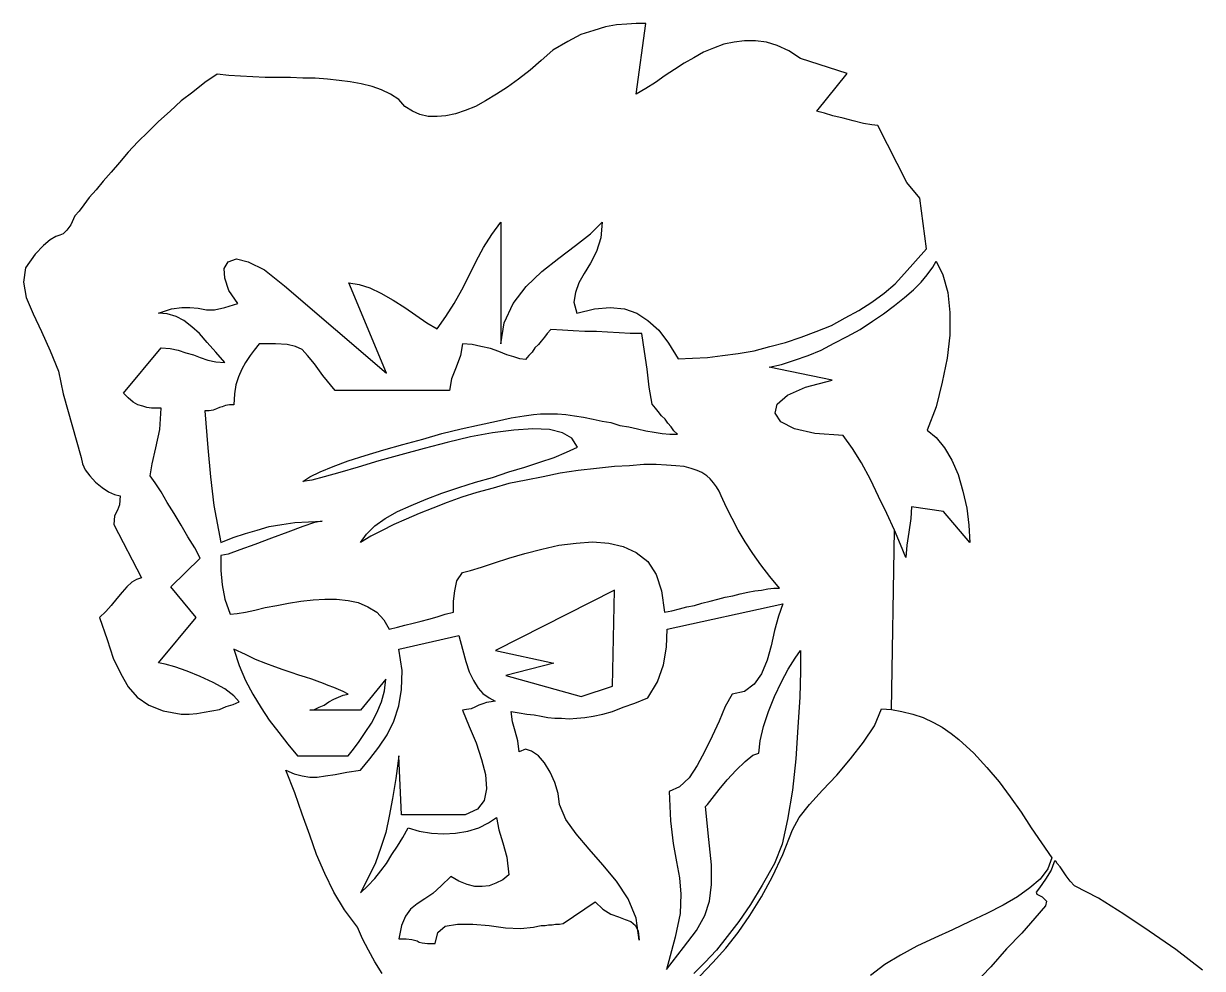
# Model space of a CAD drawing. Header units: millimetres. Extents: x -1621.3 to -1620.64, y 1857.51 to 1859.27.
# Drawn here: x -1621.071 to -1620.7361, y 1858.9998 to 1859.2683 of the extents above; entities that cross this region are included whole.
import ezdxf

# ---------------------------------------------------------------- set-up
doc = ezdxf.new("R2010")
doc.units = ezdxf.units.MM
doc.header["$LTSCALE"] = 10
doc.layers.add('Humanos', color=2, linetype='Continuous')

msp = doc.modelspace()

# ---------------------------------------------------------------- linework, layer by layer
at = {"layer": 'Humanos'}
for p, q in [((-1620.82439, 1859.07338), (-1620.8236, 1859.12433)), ((-1620.90311, 1859.10729), (-1620.93692, 1859.09009)), ((-1620.90371, 1859.08002), (-1620.90311, 1859.10729)), ((-1620.93692, 1859.09009), (-1620.92031, 1859.08654)), ((-1620.92031, 1859.08654), (-1620.93396, 1859.08298)), ((-1620.93396, 1859.08298), (-1620.9126, 1859.07705)), ((-1620.9126, 1859.07705), (-1620.90371, 1859.08002))]:
    msp.add_line(p, q, dxfattribs=at)
for points in [[(-1620.88507, 1859.17296), (-1620.88098, 1859.17315), (-1620.8767, 1859.17334), (-1620.87242, 1859.17393), (-1620.86795, 1859.17451), (-1620.86348, 1859.17529), (-1620.859, 1859.17646), (-1620.85453, 1859.17763), (-1620.85006, 1859.17918), (-1620.84578, 1859.18074), (-1620.8415, 1859.18249), (-1620.83761, 1859.18462), (-1620.83372, 1859.18677), (-1620.83003, 1859.1891), (-1620.82653, 1859.19163), (-1620.82341, 1859.19435), (-1620.82069, 1859.19727), (-1620.81447, 1859.20427), (-1620.81641, 1859.21866), (-1620.82011, 1859.22313), (-1620.82827, 1859.23927), (-1620.83003, 1859.23947), (-1620.83236, 1859.23986), (-1620.83528, 1859.24064), (-1620.83819, 1859.24142), (-1620.84111, 1859.242), (-1620.84344, 1859.24278), (-1620.84501, 1859.24317), (-1620.84559, 1859.24336), (-1620.83703, 1859.25406), (-1620.85026, 1859.25834), (-1620.85356, 1859.26048), (-1620.85687, 1859.26203), (-1620.85998, 1859.263), (-1620.86309, 1859.26339), (-1620.8662, 1859.26339), (-1620.86912, 1859.263), (-1620.87204, 1859.26242), (-1620.87496, 1859.26126), (-1620.87787, 1859.26009), (-1620.8806, 1859.25853), (-1620.88331, 1859.25698), (-1620.88604, 1859.25523), (-1620.88876, 1859.25347), (-1620.89149, 1859.25153), (-1620.89421, 1859.24978), (-1620.89693, 1859.24822), (-1620.89421, 1859.26826), (-1620.89693, 1859.26826), (-1620.89966, 1859.26806), (-1620.90257, 1859.26787), (-1620.90569, 1859.26729), (-1620.90899, 1859.26631), (-1620.91268, 1859.26514), (-1620.91638, 1859.2632), (-1620.92066, 1859.26068), (-1620.92396, 1859.25775), (-1620.92708, 1859.25503), (-1620.93039, 1859.2525), (-1620.93349, 1859.25017), (-1620.93661, 1859.24822), (-1620.93972, 1859.24628), (-1620.94263, 1859.24472), (-1620.94556, 1859.24355), (-1620.94827, 1859.24258), (-1620.951, 1859.242), (-1620.95352, 1859.24181), (-1620.95606, 1859.24181), (-1620.95839, 1859.24239), (-1620.96053, 1859.24336), (-1620.96267, 1859.24472), (-1620.96442, 1859.24667), (-1620.96675, 1859.24822), (-1620.96928, 1859.24939), (-1620.972, 1859.25037), (-1620.97512, 1859.25114), (-1620.97822, 1859.25173), (-1620.98134, 1859.25212), (-1620.98465, 1859.2525), (-1620.98814, 1859.2527), (-1620.99165, 1859.2527), (-1620.99515, 1859.25289), (-1620.99864, 1859.25289), (-1621.00234, 1859.25289), (-1621.00585, 1859.25309), (-1621.00935, 1859.25328), (-1621.01265, 1859.25347), (-1621.01596, 1859.25386), (-1621.01946, 1859.25153), (-1621.02296, 1859.24881), (-1621.02627, 1859.24628), (-1621.02938, 1859.24336), (-1621.03268, 1859.24045), (-1621.0356, 1859.23753), (-1621.03852, 1859.23461), (-1621.04124, 1859.23169), (-1621.04377, 1859.22877), (-1621.04611, 1859.22606), (-1621.04843, 1859.22352), (-1621.05039, 1859.221), (-1621.05233, 1859.21885), (-1621.05388, 1859.21672), (-1621.05525, 1859.21497), (-1621.05641, 1859.2136), (-1621.05758, 1859.21108), (-1621.05874, 1859.20952), (-1621.05972, 1859.20855), (-1621.06069, 1859.20816), (-1621.06186, 1859.20777), (-1621.06341, 1859.2068), (-1621.06536, 1859.20524), (-1621.06769, 1859.20271), (-1621.07042, 1859.19882), (-1621.071, 1859.19474), (-1621.07022, 1859.19046), (-1621.06827, 1859.1858), (-1621.06594, 1859.18074), (-1621.06341, 1859.17529), (-1621.06108, 1859.16945), (-1621.05972, 1859.16304), (-1621.05466, 1859.14495), (-1621.05427, 1859.1432), (-1621.05349, 1859.14145), (-1621.05213, 1859.1397), (-1621.05058, 1859.13795), (-1621.04863, 1859.1364), (-1621.04688, 1859.13523), (-1621.04513, 1859.13444), (-1621.04357, 1859.13406), (-1621.04377, 1859.13153), (-1621.04435, 1859.12997), (-1621.04513, 1859.12842), (-1621.04533, 1859.12589), (-1621.03754, 1859.11072), (-1621.03891, 1859.11033), (-1621.04027, 1859.10955), (-1621.04163, 1859.10819), (-1621.04299, 1859.10664), (-1621.04455, 1859.10488), (-1621.04611, 1859.10294), (-1621.04766, 1859.10119), (-1621.04941, 1859.09944), (-1621.04727, 1859.09322), (-1621.04552, 1859.08796), (-1621.04338, 1859.08349), (-1621.04124, 1859.07979), (-1621.03871, 1859.07688), (-1621.03541, 1859.07454), (-1621.03132, 1859.07299), (-1621.02627, 1859.07202), (-1621.02393, 1859.07202), (-1621.02179, 1859.07221), (-1621.01966, 1859.0726), (-1621.01751, 1859.07299), (-1621.01538, 1859.07338), (-1621.01343, 1859.07415), (-1621.01149, 1859.07474), (-1621.00974, 1859.07552), (-1621.01129, 1859.07727), (-1621.01382, 1859.07921), (-1621.01712, 1859.08097), (-1621.02082, 1859.08271), (-1621.02452, 1859.08427), (-1621.02801, 1859.08544), (-1621.03074, 1859.08622), (-1621.03268, 1859.08661), (-1621.02199, 1859.09944), (-1621.02918, 1859.10819), (-1621.02082, 1859.11636), (-1621.02238, 1859.11928), (-1621.02432, 1859.12239), (-1621.02627, 1859.1257), (-1621.02821, 1859.129), (-1621.03016, 1859.13212), (-1621.03191, 1859.13523), (-1621.03365, 1859.13775), (-1621.03502, 1859.1397), (-1621.03444, 1859.1432), (-1621.03346, 1859.14767), (-1621.03229, 1859.15292), (-1621.03191, 1859.15895), (-1621.03326, 1859.15895), (-1621.03463, 1859.15895), (-1621.03599, 1859.15915), (-1621.03716, 1859.15953), (-1621.03852, 1859.15992), (-1621.03988, 1859.16071), (-1621.04124, 1859.16187), (-1621.0426, 1859.16323), (-1621.03191, 1859.17607), (-1621.02938, 1859.17588), (-1621.02704, 1859.17549), (-1621.02491, 1859.1747), (-1621.02276, 1859.17412), (-1621.02082, 1859.17334), (-1621.01868, 1859.17257), (-1621.01635, 1859.17218), (-1621.01382, 1859.17199), (-1621.01635, 1859.1749), (-1621.01887, 1859.17763), (-1621.02102, 1859.18015), (-1621.02315, 1859.1821), (-1621.02549, 1859.18385), (-1621.02763, 1859.18501), (-1621.03016, 1859.1858), (-1621.03268, 1859.18599), (-1621.02899, 1859.18716), (-1621.02607, 1859.18754), (-1621.02373, 1859.18754), (-1621.0214, 1859.18735), (-1621.01907, 1859.18696), (-1621.01674, 1859.18696), (-1621.01382, 1859.18754), (-1621.01013, 1859.18871), (-1621.01265, 1859.19241), (-1621.01382, 1859.19591), (-1621.01401, 1859.19863), (-1621.01284, 1859.20058), (-1621.01052, 1859.20136), (-1621.00721, 1859.20058), (-1621.00254, 1859.19824), (-1620.9969, 1859.19377), (-1620.96792, 1859.16887), (-1620.97861, 1859.19454), (-1620.9757, 1859.19415), (-1620.97259, 1859.19318), (-1620.96948, 1859.19163), (-1620.96598, 1859.18968), (-1620.96267, 1859.18754), (-1620.95956, 1859.18541), (-1620.95645, 1859.18326), (-1620.95352, 1859.18152), (-1620.951, 1859.18501), (-1620.94866, 1859.18871), (-1620.94653, 1859.1926), (-1620.94439, 1859.19669), (-1620.94244, 1859.20077), (-1620.9403, 1859.20466), (-1620.93797, 1859.20835), (-1620.93544, 1859.21186), (-1620.93544, 1859.17724), (-1620.93447, 1859.18326), (-1620.93194, 1859.18871), (-1620.92824, 1859.19357), (-1620.92377, 1859.19785), (-1620.9189, 1859.20155), (-1620.91424, 1859.20524), (-1620.90997, 1859.20855), (-1620.90666, 1859.21186), (-1620.90704, 1859.20738), (-1620.90821, 1859.20349), (-1620.90997, 1859.20019), (-1620.91171, 1859.19727), (-1620.91327, 1859.19454), (-1620.91424, 1859.19182), (-1620.91463, 1859.1891), (-1620.91385, 1859.18599), (-1620.90879, 1859.18716), (-1620.90432, 1859.18754), (-1620.90024, 1859.18716), (-1620.89674, 1859.18599), (-1620.89362, 1859.18385), (-1620.89052, 1859.18113), (-1620.88779, 1859.17743), (-1620.88507, 1859.17296)], [(-1620.8592, 1859.17063), (-1620.8557, 1859.1714), (-1620.852, 1859.17257), (-1620.84811, 1859.17393), (-1620.84442, 1859.17549), (-1620.84073, 1859.17743), (-1620.83703, 1859.17937), (-1620.83333, 1859.18132), (-1620.82983, 1859.18365), (-1620.82672, 1859.1858), (-1620.8236, 1859.18813), (-1620.82069, 1859.19046), (-1620.81816, 1859.1926), (-1620.81603, 1859.19474), (-1620.81427, 1859.19688), (-1620.81272, 1859.19902), (-1620.81174, 1859.20077), (-1620.8098, 1859.19688), (-1620.80844, 1859.19182), (-1620.80785, 1859.18619), (-1620.80785, 1859.17976), (-1620.80863, 1859.17315), (-1620.81, 1859.16635), (-1620.81174, 1859.15934), (-1620.81427, 1859.15273), (-1620.81174, 1859.15059), (-1620.80941, 1859.14767), (-1620.80727, 1859.14417), (-1620.80552, 1859.14009), (-1620.80416, 1859.13542), (-1620.80299, 1859.13056), (-1620.80241, 1859.1257), (-1620.80221, 1859.12084), (-1620.80961, 1859.12958), (-1620.81874, 1859.13095), (-1620.81894, 1859.12764), (-1620.81952, 1859.12375), (-1620.82011, 1859.12005), (-1620.82031, 1859.11656), (-1620.82186, 1859.12025), (-1620.8236, 1859.12433), (-1620.82575, 1859.129), (-1620.82808, 1859.13386), (-1620.83042, 1859.13873), (-1620.83294, 1859.14339), (-1620.83548, 1859.14748), (-1620.83819, 1859.15118), (-1620.84617, 1859.15176), (-1620.852, 1859.15312), (-1620.8559, 1859.15506), (-1620.85745, 1859.15759), (-1620.85687, 1859.16012), (-1620.85395, 1859.16265), (-1620.84889, 1859.16498), (-1620.84131, 1859.16693), (-1620.8592, 1859.17063)], [(-1620.9825, 1859.16401), (-1620.98601, 1859.16829), (-1620.98834, 1859.1716), (-1620.99029, 1859.17393), (-1620.99184, 1859.17568), (-1620.99378, 1859.17646), (-1620.99612, 1859.17704), (-1620.99943, 1859.17724), (-1621.00409, 1859.17724), (-1621.00546, 1859.17549), (-1621.00662, 1859.17393), (-1621.00798, 1859.17199), (-1621.00895, 1859.17004), (-1621.00993, 1859.1679), (-1621.01071, 1859.16557), (-1621.0111, 1859.16304), (-1621.01129, 1859.15992), (-1621.01246, 1859.15992), (-1621.01362, 1859.15973), (-1621.0146, 1859.15934), (-1621.01538, 1859.15915), (-1621.01615, 1859.15876), (-1621.01712, 1859.15837), (-1621.01829, 1859.15818), (-1621.01946, 1859.15818), (-1621.01868, 1859.14767), (-1621.0179, 1859.1395), (-1621.01693, 1859.13134), (-1621.01499, 1859.12084), (-1621.01149, 1859.1222), (-1621.00798, 1859.12336), (-1621.00468, 1859.12433), (-1621.00118, 1859.12531), (-1620.99767, 1859.12589), (-1620.99398, 1859.12648), (-1620.99009, 1859.12667), (-1620.9862, 1859.12686), (-1620.98834, 1859.12648), (-1620.99165, 1859.12531), (-1620.99593, 1859.12375), (-1621.0006, 1859.122), (-1621.00526, 1859.12025), (-1621.00954, 1859.11869), (-1621.01284, 1859.11753), (-1621.01499, 1859.11714), (-1621.01499, 1859.11286), (-1621.0146, 1859.10877), (-1621.01382, 1859.10469), (-1621.01226, 1859.10041), (-1621.01032, 1859.10061), (-1621.00798, 1859.101), (-1621.00526, 1859.10158), (-1621.00234, 1859.10236), (-1620.99904, 1859.10294), (-1620.99573, 1859.10352), (-1620.99223, 1859.10411), (-1620.98873, 1859.10449), (-1620.98543, 1859.10469), (-1620.98212, 1859.10469), (-1620.97881, 1859.1043), (-1620.9759, 1859.10372), (-1620.97317, 1859.10255), (-1620.97064, 1859.101), (-1620.96869, 1859.09885), (-1620.96714, 1859.09614), (-1620.96481, 1859.09672), (-1620.96267, 1859.0973), (-1620.96034, 1859.09788), (-1620.958, 1859.09847), (-1620.95586, 1859.09905), (-1620.95352, 1859.09963), (-1620.95119, 1859.10041), (-1620.94886, 1859.101), (-1620.94886, 1859.10411), (-1620.94847, 1859.10703), (-1620.94788, 1859.10994), (-1620.94633, 1859.11228), (-1620.94399, 1859.11286), (-1620.94089, 1859.11383), (-1620.93719, 1859.115), (-1620.9331, 1859.11636), (-1620.92863, 1859.11772), (-1620.92377, 1859.11889), (-1620.9189, 1859.12005), (-1620.91404, 1859.12064), (-1620.90938, 1859.12103), (-1620.90471, 1859.12064), (-1620.90063, 1859.11966), (-1620.89693, 1859.11792), (-1620.89362, 1859.11539), (-1620.89129, 1859.1117), (-1620.88974, 1859.10703), (-1620.88895, 1859.101), (-1620.88682, 1859.10139), (-1620.88468, 1859.10197), (-1620.88254, 1859.10255), (-1620.8804, 1859.10294), (-1620.87826, 1859.10352), (-1620.87593, 1859.10411), (-1620.87378, 1859.10469), (-1620.87165, 1859.10527), (-1620.86951, 1859.10567), (-1620.86737, 1859.10625), (-1620.86523, 1859.10664), (-1620.86328, 1859.10703), (-1620.86134, 1859.10722), (-1620.85959, 1859.10761), (-1620.85784, 1859.1078), (-1620.85628, 1859.1078), (-1620.859, 1859.11111), (-1620.86153, 1859.11441), (-1620.86386, 1859.11772), (-1620.86601, 1859.12103), (-1620.86795, 1859.12433), (-1620.8697, 1859.12764), (-1620.87126, 1859.13076), (-1620.87281, 1859.13406), (-1620.87339, 1859.13542), (-1620.87417, 1859.13659), (-1620.87496, 1859.13775), (-1620.87593, 1859.13892), (-1620.8769, 1859.1397), (-1620.87826, 1859.14067), (-1620.87962, 1859.14126), (-1620.88137, 1859.14184), (-1620.88331, 1859.14242), (-1620.88565, 1859.14262), (-1620.88837, 1859.14281), (-1620.89129, 1859.14301), (-1620.89479, 1859.14301), (-1620.89887, 1859.14262), (-1620.90315, 1859.14242), (-1620.90821, 1859.14184), (-1620.91346, 1859.14126), (-1620.91852, 1859.14048), (-1620.92338, 1859.1395), (-1620.92824, 1859.13853), (-1620.9331, 1859.13756), (-1620.93758, 1859.1362), (-1620.94225, 1859.13503), (-1620.94653, 1859.13367), (-1620.95061, 1859.13212), (-1620.9547, 1859.13056), (-1620.95858, 1859.129), (-1620.96228, 1859.12745), (-1620.96578, 1859.12589), (-1620.96928, 1859.12414), (-1620.97239, 1859.12258), (-1620.97531, 1859.12084), (-1620.97356, 1859.12317), (-1620.97123, 1859.1255), (-1620.96831, 1859.12764), (-1620.96481, 1859.12958), (-1620.96092, 1859.13134), (-1620.95664, 1859.13309), (-1620.95217, 1859.13483), (-1620.9473, 1859.1364), (-1620.94263, 1859.13795), (-1620.93777, 1859.13931), (-1620.9331, 1859.14087), (-1620.92863, 1859.14223), (-1620.92435, 1859.14359), (-1620.92027, 1859.14495), (-1620.91677, 1859.14651), (-1620.91365, 1859.14787), (-1620.91522, 1859.1504), (-1620.91793, 1859.15195), (-1620.92163, 1859.15292), (-1620.9263, 1859.15312), (-1620.93174, 1859.15273), (-1620.93777, 1859.15195), (-1620.94399, 1859.15079), (-1620.95061, 1859.14923), (-1620.95722, 1859.14748), (-1620.96383, 1859.14573), (-1620.97006, 1859.14398), (-1620.9759, 1859.14223), (-1620.98115, 1859.14067), (-1620.98562, 1859.1395), (-1620.98912, 1859.13853), (-1620.99165, 1859.13814), (-1620.9897, 1859.1395), (-1620.98678, 1859.14087), (-1620.98309, 1859.14242), (-1620.97881, 1859.14398), (-1620.97395, 1859.14554), (-1620.96869, 1859.14709), (-1620.96325, 1859.14864), (-1620.95761, 1859.1502), (-1620.95217, 1859.15176), (-1620.94672, 1859.15312), (-1620.94147, 1859.15428), (-1620.93661, 1859.15526), (-1620.93252, 1859.15623), (-1620.92882, 1859.15682), (-1620.92611, 1859.1572), (-1620.92416, 1859.1574), (-1620.92183, 1859.1574), (-1620.9193, 1859.1574), (-1620.91696, 1859.1572), (-1620.91444, 1859.15682), (-1620.91191, 1859.15643), (-1620.90918, 1859.15585), (-1620.90666, 1859.15526), (-1620.90413, 1859.15487), (-1620.9016, 1859.15409), (-1620.89907, 1859.1537), (-1620.89654, 1859.15312), (-1620.89421, 1859.15254), (-1620.89187, 1859.15215), (-1620.88954, 1859.15176), (-1620.8874, 1859.15157), (-1620.88526, 1859.15157), (-1620.88624, 1859.15254), (-1620.88701, 1859.1537), (-1620.88798, 1859.15467), (-1620.88876, 1859.15585), (-1620.88974, 1859.15682), (-1620.89071, 1859.15798), (-1620.89149, 1859.15895), (-1620.89246, 1859.16012), (-1620.89323, 1859.16498), (-1620.89382, 1859.17004), (-1620.8946, 1859.1751), (-1620.89538, 1859.18015), (-1620.89868, 1859.18015), (-1620.90179, 1859.18035), (-1620.9051, 1859.18054), (-1620.90821, 1859.18074), (-1620.91152, 1859.18074), (-1620.91483, 1859.18093), (-1620.91793, 1859.18113), (-1620.92124, 1859.18132), (-1620.92221, 1859.18015), (-1620.92299, 1859.17918), (-1620.92396, 1859.17801), (-1620.92475, 1859.17704), (-1620.92572, 1859.17607), (-1620.92649, 1859.1749), (-1620.92746, 1859.17393), (-1620.92843, 1859.17276), (-1620.93, 1859.17296), (-1620.93174, 1859.17354), (-1620.93369, 1859.17412), (-1620.93602, 1859.1751), (-1620.93835, 1859.17588), (-1620.94108, 1859.17646), (-1620.9436, 1859.17704), (-1620.94633, 1859.17724), (-1620.94691, 1859.17393), (-1620.94808, 1859.17063), (-1620.94944, 1859.16732), (-1620.95003, 1859.16401), (-1620.95197, 1859.16401), (-1620.95411, 1859.16401), (-1620.95606, 1859.16401), (-1620.95819, 1859.16401), (-1620.96014, 1859.16401), (-1620.96228, 1859.16401), (-1620.96422, 1859.16401), (-1620.96636, 1859.16401), (-1620.96831, 1859.16401), (-1620.97045, 1859.16401), (-1620.97239, 1859.16401), (-1620.97453, 1859.16401), (-1620.97648, 1859.16401), (-1620.97842, 1859.16401), (-1620.98056, 1859.16401), (-1620.9825, 1859.16401)], [(-1620.89615, 1859.00784), (-1620.89693, 1859.01406), (-1620.89926, 1859.0195), (-1620.90257, 1859.02456), (-1620.90646, 1859.02923), (-1620.91035, 1859.0337), (-1620.91404, 1859.03798), (-1620.91696, 1859.04207), (-1620.91871, 1859.04635), (-1620.9191, 1859.04945), (-1620.92008, 1859.05257), (-1620.92144, 1859.05549), (-1620.92299, 1859.05821), (-1620.92475, 1859.06015), (-1620.92669, 1859.06152), (-1620.92843, 1859.0621), (-1620.93019, 1859.06132), (-1620.93058, 1859.06443), (-1620.93136, 1859.06716), (-1620.93213, 1859.06987), (-1620.93252, 1859.0728), (-1620.93019, 1859.07241), (-1620.92805, 1859.07202), (-1620.92591, 1859.07182), (-1620.92396, 1859.07144), (-1620.92202, 1859.07105), (-1620.92008, 1859.07085), (-1620.91813, 1859.07085), (-1620.91599, 1859.07066), (-1620.91385, 1859.07085), (-1620.91152, 1859.07105), (-1620.90918, 1859.07144), (-1620.90646, 1859.07202), (-1620.90373, 1859.0728), (-1620.90063, 1859.07396), (-1620.89732, 1859.07513), (-1620.89362, 1859.07669), (-1620.8909, 1859.08116), (-1620.88915, 1859.08602), (-1620.88837, 1859.09108), (-1620.88818, 1859.09614), (-1620.85531, 1859.10333), (-1620.85648, 1859.09983), (-1620.85764, 1859.09575), (-1620.85861, 1859.09147), (-1620.85979, 1859.08738), (-1620.86134, 1859.08349), (-1620.86348, 1859.08058), (-1620.8662, 1859.07843), (-1620.8697, 1859.07766), (-1620.87165, 1859.07415), (-1620.87339, 1859.07007), (-1620.87535, 1859.0658), (-1620.87748, 1859.06152), (-1620.87962, 1859.05743), (-1620.88195, 1859.05393), (-1620.88468, 1859.0514), (-1620.88759, 1859.05004), (-1620.88721, 1859.04168), (-1620.88643, 1859.03526), (-1620.88546, 1859.03001), (-1620.88468, 1859.02554), (-1620.88429, 1859.02087), (-1620.88448, 1859.01542), (-1620.88585, 1859.00861), (-1620.88837, 1858.99947), (-1620.88351, 1859.0057), (-1620.87982, 1859.01056), (-1620.87748, 1859.01483), (-1620.87612, 1859.01892), (-1620.87554, 1859.02359), (-1620.87554, 1859.02923), (-1620.87632, 1859.03643), (-1620.87729, 1859.04576), (-1620.8767, 1859.04635), (-1620.87535, 1859.04809), (-1620.87339, 1859.05063), (-1620.87107, 1859.05335), (-1620.86853, 1859.05607), (-1620.86601, 1859.0586), (-1620.86386, 1859.06035), (-1620.86212, 1859.06094), (-1620.86173, 1859.06443), (-1620.86076, 1859.06851), (-1620.85939, 1859.0728), (-1620.85764, 1859.07708), (-1620.8557, 1859.08116), (-1620.85375, 1859.08485), (-1620.85181, 1859.08796), (-1620.85026, 1859.0901), (-1620.85026, 1859.08427), (-1620.85045, 1859.07688), (-1620.85103, 1859.06832), (-1620.85162, 1859.05937), (-1620.85259, 1859.05043), (-1620.85395, 1859.04207), (-1620.85551, 1859.03506), (-1620.85764, 1859.02961), (-1620.86115, 1859.02339), (-1620.86445, 1859.01795), (-1620.86776, 1859.01309), (-1620.87107, 1859.00881), (-1620.87417, 1859.00492), (-1620.87748, 1859.00142), (-1620.8806, 1858.9983)], [(-1620.96908, 1858.9983), (-1620.97123, 1859.00161), (-1620.97297, 1859.00492), (-1620.97473, 1859.00822), (-1620.97609, 1859.01153), (-1620.97979, 1859.0164), (-1620.98289, 1859.02145), (-1620.98543, 1859.0267), (-1620.98776, 1859.03215), (-1620.9897, 1859.03759), (-1620.99184, 1859.04362), (-1620.99398, 1859.04965), (-1620.99651, 1859.05607), (-1620.99417, 1859.0551), (-1620.99184, 1859.05451), (-1620.9897, 1859.05412), (-1620.98756, 1859.05412), (-1620.98523, 1859.05451), (-1620.9825, 1859.0549), (-1620.9792, 1859.05549), (-1620.97531, 1859.05607), (-1620.97259, 1859.05937), (-1620.97006, 1859.06268), (-1620.96772, 1859.06619), (-1620.96578, 1859.07007), (-1620.96442, 1859.07435), (-1620.96364, 1859.07902), (-1620.96344, 1859.08446), (-1620.96442, 1859.09049), (-1620.9473, 1859.09438), (-1620.94633, 1859.09049), (-1620.94536, 1859.08699), (-1620.94439, 1859.08407), (-1620.94322, 1859.08155), (-1620.94186, 1859.0794), (-1620.9405, 1859.07785), (-1620.93874, 1859.07669), (-1620.937, 1859.07572), (-1620.93816, 1859.07552), (-1620.93952, 1859.07532), (-1620.9405, 1859.07493), (-1620.94166, 1859.07454), (-1620.94283, 1859.07396), (-1620.9438, 1859.07357), (-1620.94517, 1859.07338), (-1620.94633, 1859.07318), (-1620.94439, 1859.06851), (-1620.94244, 1859.06385), (-1620.94089, 1859.05918), (-1620.93972, 1859.0549), (-1620.93952, 1859.05082), (-1620.94011, 1859.04751), (-1620.94205, 1859.04498), (-1620.94556, 1859.04343), (-1620.96364, 1859.04343), (-1620.96442, 1859.06015), (-1620.9652, 1859.05373), (-1620.96617, 1859.04809), (-1620.96714, 1859.04304), (-1620.96811, 1859.03837), (-1620.96948, 1859.03409), (-1620.97103, 1859.02981), (-1620.97297, 1859.02573), (-1620.97531, 1859.02126), (-1620.97317, 1859.0232), (-1620.97123, 1859.02534), (-1620.96948, 1859.02748), (-1620.96792, 1859.02961), (-1620.96636, 1859.03215), (-1620.96481, 1859.03448), (-1620.96325, 1859.03701), (-1620.9617, 1859.03973), (-1620.95858, 1859.03876), (-1620.95509, 1859.03818), (-1620.95158, 1859.03798), (-1620.94827, 1859.03818), (-1620.94478, 1859.03876), (-1620.94166, 1859.03973), (-1620.93894, 1859.0411), (-1620.93661, 1859.04265), (-1620.93602, 1859.03915), (-1620.93486, 1859.03545), (-1620.93369, 1859.03137), (-1620.9331, 1859.02632), (-1620.93486, 1859.02495), (-1620.9368, 1859.02398), (-1620.93874, 1859.0232), (-1620.94069, 1859.02301), (-1620.94283, 1859.02301), (-1620.94497, 1859.02359), (-1620.9473, 1859.02456), (-1620.94964, 1859.02593), (-1620.95236, 1859.0232), (-1620.9547, 1859.02106), (-1620.95703, 1859.0195), (-1620.95917, 1859.01814), (-1620.96111, 1859.01659), (-1620.96247, 1859.01464), (-1620.96364, 1859.01192), (-1620.96442, 1859.00822), (-1620.96228, 1859.00822), (-1620.96073, 1859.00803), (-1620.95995, 1859.00784), (-1620.95917, 1859.00764), (-1620.95858, 1859.00725), (-1620.9578, 1859.00706), (-1620.95625, 1859.00687), (-1620.95411, 1859.00687), (-1620.95333, 1859.00997), (-1620.95119, 1859.01173), (-1620.94769, 1859.01231), (-1620.94341, 1859.01231), (-1620.93874, 1859.01192), (-1620.93408, 1859.01134), (-1620.9298, 1859.01115), (-1620.92611, 1859.01153), (-1620.92494, 1859.01173), (-1620.92396, 1859.01192), (-1620.9228, 1859.01192), (-1620.92183, 1859.01212), (-1620.92085, 1859.01212), (-1620.91988, 1859.01231), (-1620.91871, 1859.01231), (-1620.91774, 1859.0125), (-1620.9086, 1859.01873), (-1620.90646, 1859.01659), (-1620.90413, 1859.01523), (-1620.90199, 1859.01445), (-1620.90005, 1859.01367), (-1620.89848, 1859.01309), (-1620.89712, 1859.01192), (-1620.89635, 1859.01036), (-1620.89615, 1859.00784)], [(-1621.01129, 1859.09049), (-1621.00974, 1859.08583), (-1621.00798, 1859.08155), (-1621.00585, 1859.07766), (-1621.00351, 1859.07377), (-1621.00118, 1859.07027), (-1620.99845, 1859.06677), (-1620.99593, 1859.06346), (-1620.9932, 1859.06015), (-1620.97881, 1859.06015), (-1620.97725, 1859.0621), (-1620.9757, 1859.06423), (-1620.97395, 1859.06677), (-1620.9722, 1859.06949), (-1620.97064, 1859.07241), (-1620.96928, 1859.07552), (-1620.9685, 1859.07863), (-1620.96811, 1859.08194), (-1620.97531, 1859.07318), (-1620.9897, 1859.07318), (-1620.98834, 1859.07338), (-1620.98698, 1859.07396), (-1620.98562, 1859.07454), (-1620.98426, 1859.07552), (-1620.98289, 1859.0763), (-1620.98153, 1859.07688), (-1620.98018, 1859.07746), (-1620.97881, 1859.07766), (-1620.98018, 1859.07843), (-1620.98153, 1859.07902), (-1620.98289, 1859.0796), (-1620.98445, 1859.08018), (-1620.98581, 1859.08077), (-1620.98756, 1859.08136), (-1620.98912, 1859.08194), (-1620.99087, 1859.08252), (-1620.99281, 1859.0831), (-1620.99496, 1859.08388), (-1620.99729, 1859.08466), (-1620.99962, 1859.08544), (-1621.00215, 1859.08641), (-1621.00507, 1859.08758), (-1621.00798, 1859.08894), (-1621.01129, 1859.09049)], [(-1620.87884, 1858.99753), (-1620.87515, 1859.00142), (-1620.87145, 1859.0055), (-1620.86795, 1859.00997), (-1620.86465, 1859.01483), (-1620.86134, 1859.02009), (-1620.85822, 1859.02593), (-1620.85531, 1859.03215), (-1620.85259, 1859.03915), (-1620.85064, 1859.04265), (-1620.84772, 1859.04635), (-1620.84403, 1859.05043), (-1620.83995, 1859.0547), (-1620.83606, 1859.05937), (-1620.83236, 1859.06404), (-1620.82925, 1859.06871), (-1620.8273, 1859.07357)], [(-1620.8273, 1859.07357), (-1620.82439, 1859.07338), (-1620.82147, 1859.0728), (-1620.81835, 1859.07202), (-1620.81544, 1859.07105), (-1620.81252, 1859.06968), (-1620.81, 1859.06832), (-1620.80746, 1859.06657), (-1620.80533, 1859.06482), (-1620.80105, 1859.06094), (-1620.79735, 1859.05685), (-1620.79385, 1859.05276), (-1620.79074, 1859.04848), (-1620.78763, 1859.0442), (-1620.78471, 1859.03973), (-1620.78179, 1859.03545), (-1620.77887, 1859.03118), (-1620.78005, 1859.02806), (-1620.78218, 1859.02514), (-1620.7851, 1859.02262), (-1620.7886, 1859.02009), (-1620.79268, 1859.01775), (-1620.79735, 1859.01542), (-1620.80221, 1859.01309), (-1620.80708, 1859.01076), (-1620.81213, 1859.00842), (-1620.81719, 1859.00609), (-1620.82186, 1859.00356), (-1620.82633, 1859.00084), (-1620.83042, 1858.99772)], [(-1620.73609, 1858.99928), (-1620.74367, 1859.00511), (-1620.75126, 1859.01036), (-1620.75845, 1859.01523), (-1620.76565, 1859.0197), (-1620.77246, 1859.0232), (-1620.77362, 1859.02456), (-1620.77479, 1859.02612), (-1620.77577, 1859.02748), (-1620.77654, 1859.02864), (-1620.77732, 1859.02961), (-1620.77771, 1859.0302), (-1620.7781, 1859.0302), (-1620.77829, 1859.02981), (-1620.77907, 1859.02767), (-1620.78063, 1859.02514), (-1620.78238, 1859.02262), (-1620.78335, 1859.02145), (-1620.78315, 1859.02087), (-1620.7816, 1859.02009), (-1620.78043, 1859.01892), (-1620.78063, 1859.01756), (-1620.78373, 1859.01406), (-1620.78743, 1859.00978), (-1620.79171, 1859.00531), (-1620.79619, 1859.00025), (-1620.80124, 1858.995)]]:
    msp.add_lwpolyline(points, dxfattribs=at)

doc.saveas('drawing.dxf')
